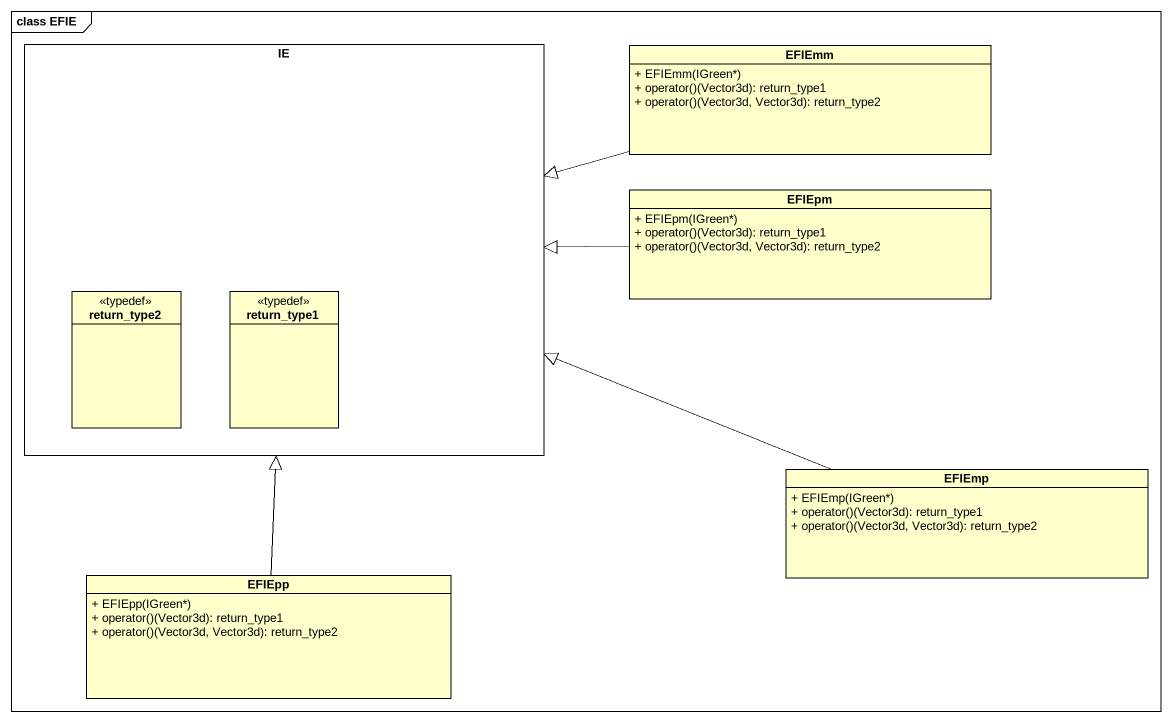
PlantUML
@startuml
mainframe class EFIE
hide circle
hide empty members
skinparam classAttributeIconSize 0
rectangle IE {
  class return_type2 <<typedef>>
  class return_type1 <<typedef>>
}
class EFIEmm {
  + EFIEmm(IGreen*)
  + operator()(Vector3d): return_type1
  + operator()(Vector3d, Vector3d): return_type2
}
class EFIEpm {
  + EFIEpm(IGreen*)
  + operator()(Vector3d): return_type1
  + operator()(Vector3d, Vector3d): return_type2
}
class EFIEmp {
  + EFIEmp(IGreen*)
  + operator()(Vector3d): return_type1
  + operator()(Vector3d, Vector3d): return_type2
}
class EFIEpp {
  + EFIEpp(IGreen*)
  + operator()(Vector3d): return_type1
  + operator()(Vector3d, Vector3d): return_type2
}
EFIEmm -left-|> IE
EFIEpm -left-|> IE
EFIEmp -left-|> IE
EFIEpp -up-|> IE
@enduml
